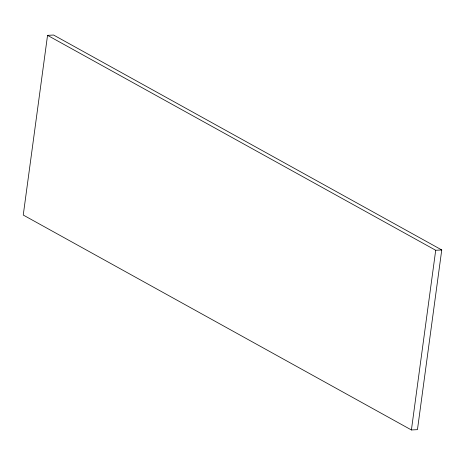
<?xml version="1.0" encoding="UTF-8"?>
<svg xmlns="http://www.w3.org/2000/svg" width="465" height="465" viewBox="0 0 465 465"><rect width="100%" height="100%" fill="white"/><g stroke="black" fill="none" stroke-linecap="round" stroke-linejoin="round"><path stroke-width="0.7" d="M47.546 35.346L23.25 215.045L411.409 429.962L417.454 429.654L441.75 249.955L53.591 35.038L47.546 35.346L435.705 250.269L441.75 249.955M411.409 429.962L435.705 250.269"/></g></svg>
